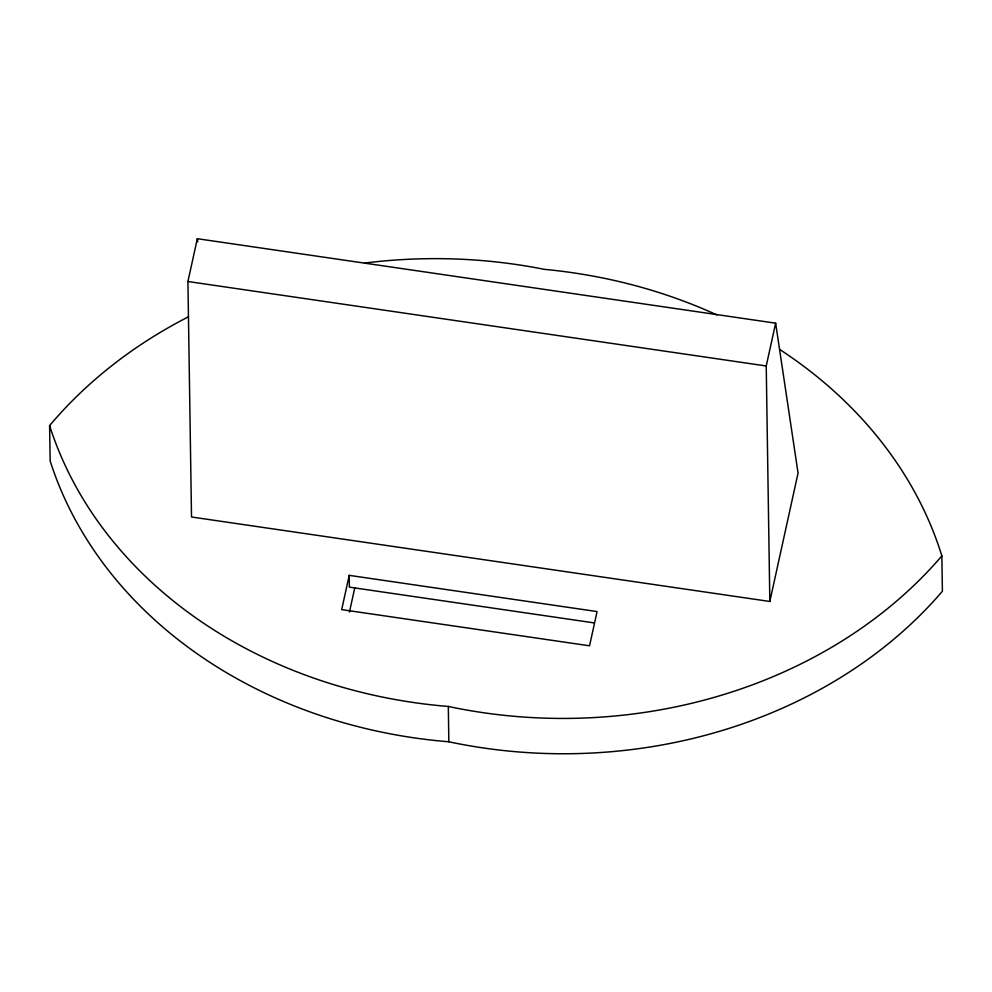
<?xml version="1.0" encoding="UTF-8"?>
<svg xmlns="http://www.w3.org/2000/svg" width="992" height="992" viewBox="0 0 992 992"><rect width="100%" height="100%" fill="white"/><g stroke="black" fill="none" stroke-linecap="round" stroke-linejoin="round"><path stroke-width="1.49" d="M187.922 281.505L197.334 238.7L775.645 323.181L798.064 473.072L769.829 601.474L191.518 516.993L187.922 281.505L766.233 365.974L769.829 601.474M349.221 575.36L341.694 609.609L589.546 645.804L597.072 611.568L349.221 575.36L349.407 587.14L594.196 622.902M349.469 612.002L354.764 587.921M766.233 365.974L775.645 323.181M197.334 238.7L197.78 241.763M779.762 349.494A467.455 387.004 -0.9 0 1 941.854 555.917L942.4 591.244A461.726 382.267 -0.9 0 1 448.843 741.78A461.726 382.267 -0.9 0 1 50.146 460.908L49.6 425.593A467.455 387.004 -0.9 0 1 188.418 316.808M49.6 425.593A461.726 382.267 -0.9 0 0 448.31 706.453L448.843 741.78M364.535 263.091A467.455 387.004 -0.9 0 1 544.41 269.353A467.455 387.004 -0.9 0 1 716.943 314.935M941.854 555.917A461.726 382.267 -0.9 0 1 448.31 706.453"/></g></svg>
